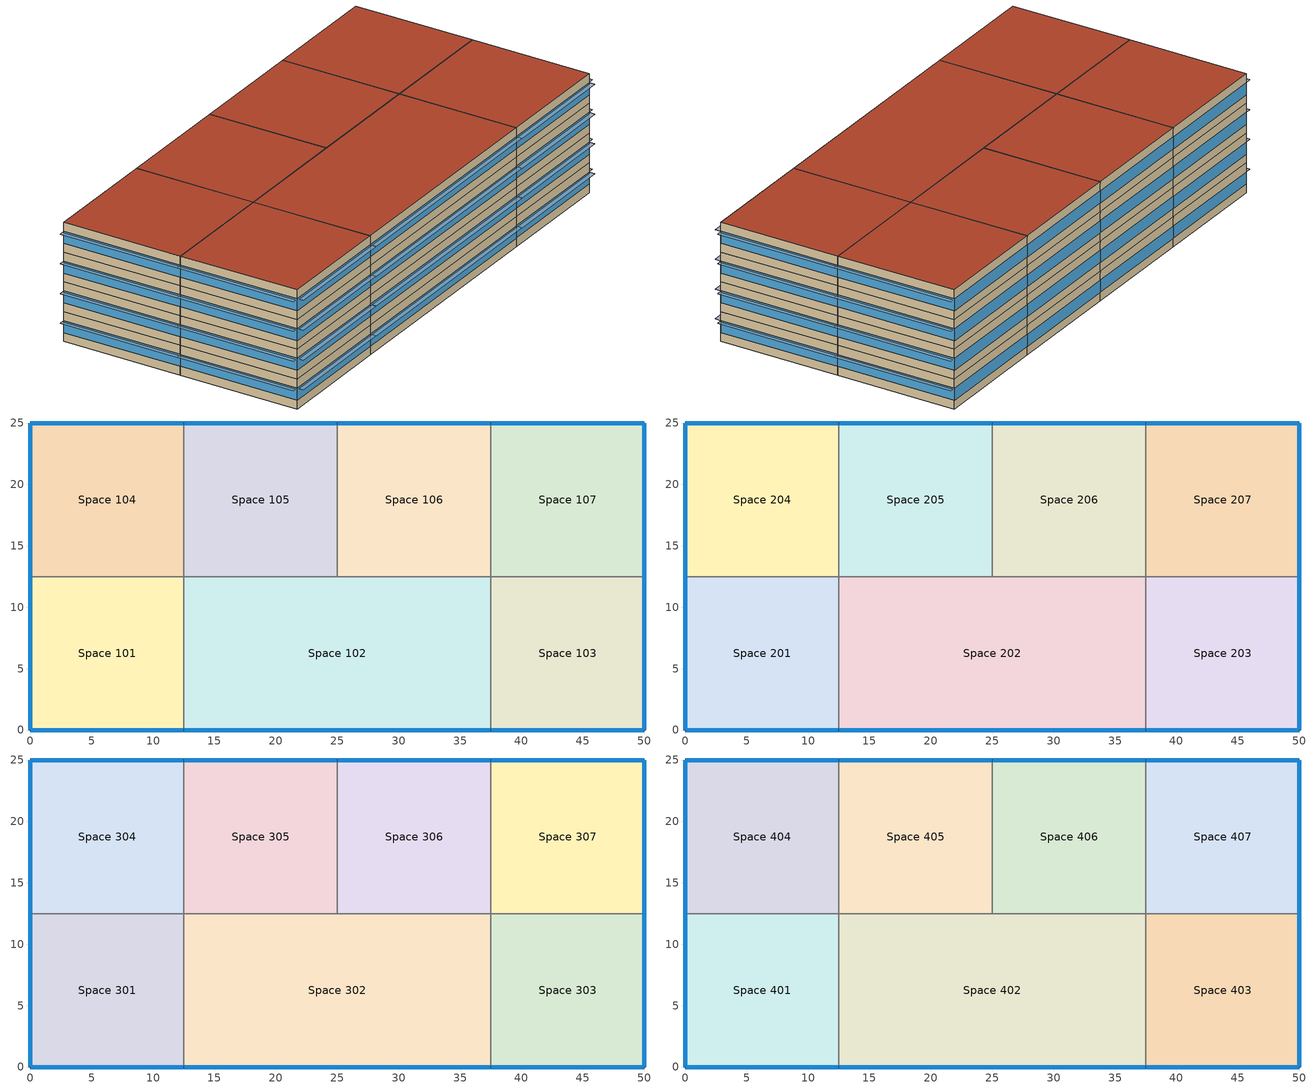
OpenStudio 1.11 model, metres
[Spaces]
Space 101
 floor ground: 12.5,12.5 12.5,0 0,0 0,12.5 z0
 wall outside: 0,12.5 0,0 12.5,0 z0:3.05
 wall to Space 104: 12.5,12.5 0,12.5 z0:3.05
 wall to Space 102: 12.5,0 12.5,12.5 z0:3.05
 window: 0.03,0 12.47,0 / 0,12.47 0,0.03 z0.9:2.12
Space 102
 floor ground: 37.5,12.5 37.5,0 12.5,0 12.5,12.5 z0
 wall outside: 12.5,0 37.5,0 z0:3.05
 wall to Space 105: 25,12.5 12.5,12.5 z0:3.05
 wall to Space 106: 37.5,12.5 25,12.5 z0:3.05
 wall to Space 103: 37.5,0 37.5,12.5 z0:3.05
 window: 12.53,0 37.47,0 z0.9:2.12
Space 103
 floor ground: 50,12.5 50,0 37.5,0 37.5,12.5 z0
 wall outside: 37.5,0 50,0 50,12.5 z0:3.05
 wall to Space 107: 50,12.5 37.5,12.5 z0:3.05
 window: 50,0.03 50,12.47 / 37.53,0 49.97,0 z0.9:2.12
Space 104
 floor ground: 12.5,25 12.5,12.5 0,12.5 0,25 z0
 wall outside: 12.5,25 0,25 0,12.5 z0:3.05
 wall to Space 105: 12.5,12.5 12.5,25 z0:3.05
 window: 0,24.97 0,12.53 / 12.47,25 0.03,25 z0.9:2.12
Space 105
 floor ground: 25,25 25,12.5 12.5,12.5 12.5,25 z0
 wall outside: 25,25 12.5,25 z0:3.05
 wall to Space 106: 25,12.5 25,25 z0:3.05
 window: 24.97,25 12.53,25 z0.9:2.12
Space 106
 floor ground: 37.5,25 37.5,12.5 25,12.5 25,25 z0
 wall outside: 37.5,25 25,25 z0:3.05
 wall to Space 107: 37.5,12.5 37.5,25 z0:3.05
 window: 37.47,25 25.03,25 z0.9:2.12
Space 107
 floor ground: 50,25 50,12.5 37.5,12.5 37.5,25 z0
 wall outside: 50,12.5 50,25 37.5,25 z0:3.05
 window: 50,12.53 50,24.97 / 49.97,25 37.53,25 z0.9:2.12
Space 201
 floor to Space 101: 12.5,12.5 12.5,0 0,0 0,12.5 z3.05
 wall outside: 0,12.5 0,0 12.5,0 z3.05:6.1
 wall to Space 204: 12.5,12.5 0,12.5 z3.05:6.1
 wall to Space 202: 12.5,0 12.5,12.5 z3.05:6.1
 window: 0,12.47 0,0.03 / 0.03,0 12.47,0 z3.95:5.17
Space 202
 floor to Space 102: 37.5,12.5 37.5,0 12.5,0 12.5,12.5 z3.05
 wall outside: 12.5,0 37.5,0 z3.05:6.1
 wall to Space 205: 25,12.5 12.5,12.5 z3.05:6.1
 wall to Space 206: 37.5,12.5 25,12.5 z3.05:6.1
 wall to Space 203: 37.5,0 37.5,12.5 z3.05:6.1
 window: 12.53,0 37.47,0 z3.95:5.17
Space 203
 floor to Space 103: 50,12.5 50,0 37.5,0 37.5,12.5 z3.05
 wall outside: 37.5,0 50,0 50,12.5 z3.05:6.1
 wall to Space 207: 50,12.5 37.5,12.5 z3.05:6.1
 window: 50,0.03 50,12.47 / 37.53,0 49.97,0 z3.95:5.17
Space 204
 floor to Space 104: 12.5,25 12.5,12.5 0,12.5 0,25 z3.05
 wall outside: 12.5,25 0,25 0,12.5 z3.05:6.1
 wall to Space 205: 12.5,12.5 12.5,25 z3.05:6.1
 window: 12.47,25 0.03,25 / 0,24.97 0,12.53 z3.95:5.17
Space 205
 floor to Space 105: 25,25 25,12.5 12.5,12.5 12.5,25 z3.05
 wall outside: 25,25 12.5,25 z3.05:6.1
 wall to Space 206: 25,12.5 25,25 z3.05:6.1
 window: 24.97,25 12.53,25 z3.95:5.17
Space 206
 floor to Space 106: 37.5,25 37.5,12.5 25,12.5 25,25 z3.05
 wall outside: 37.5,25 25,25 z3.05:6.1
 wall to Space 207: 37.5,12.5 37.5,25 z3.05:6.1
 window: 37.47,25 25.03,25 z3.95:5.17
Space 207
 floor to Space 107: 50,25 50,12.5 37.5,12.5 37.5,25 z3.05
 wall outside: 50,12.5 50,25 37.5,25 z3.05:6.1
 window: 50,12.53 50,24.97 / 49.97,25 37.53,25 z3.95:5.17
Space 301
 floor to Space 201: 12.5,12.5 12.5,0 0,0 0,12.5 z6.1
 wall outside: 0,12.5 0,0 12.5,0 z6.1:9.14
 wall to Space 304: 12.5,12.5 0,12.5 z6.1:9.14
 wall to Space 302: 12.5,0 12.5,12.5 z6.1:9.14
 window: 0,12.47 0,0.03 / 0.03,0 12.47,0 z7:8.22
Space 302
 floor to Space 202: 37.5,12.5 37.5,0 12.5,0 12.5,12.5 z6.1
 wall outside: 12.5,0 37.5,0 z6.1:9.14
 wall to Space 305: 25,12.5 12.5,12.5 z6.1:9.14
 wall to Space 306: 37.5,12.5 25,12.5 z6.1:9.14
 wall to Space 303: 37.5,0 37.5,12.5 z6.1:9.14
 window: 12.53,0 37.47,0 z7:8.22
Space 303
 floor to Space 203: 50,12.5 50,0 37.5,0 37.5,12.5 z6.1
 wall outside: 37.5,0 50,0 50,12.5 z6.1:9.14
 wall to Space 307: 50,12.5 37.5,12.5 z6.1:9.14
 window: 50,0.03 50,12.47 / 37.53,0 49.97,0 z7:8.22
Space 304
 floor to Space 204: 12.5,25 12.5,12.5 0,12.5 0,25 z6.1
 wall outside: 12.5,25 0,25 0,12.5 z6.1:9.14
 wall to Space 305: 12.5,12.5 12.5,25 z6.1:9.14
 window: 0,24.97 0,12.53 / 12.47,25 0.03,25 z7:8.22
Space 305
 floor to Space 205: 25,25 25,12.5 12.5,12.5 12.5,25 z6.1
 wall outside: 25,25 12.5,25 z6.1:9.14
 wall to Space 306: 25,12.5 25,25 z6.1:9.14
 window: 24.97,25 12.53,25 z7:8.22
Space 306
 floor to Space 206: 37.5,25 37.5,12.5 25,12.5 25,25 z6.1
 wall outside: 37.5,25 25,25 z6.1:9.14
 wall to Space 307: 37.5,12.5 37.5,25 z6.1:9.14
 window: 37.47,25 25.03,25 z7:8.22
Space 307
 floor to Space 207: 50,25 50,12.5 37.5,12.5 37.5,25 z6.1
 wall outside: 50,12.5 50,25 37.5,25 z6.1:9.14
 window: 50,12.53 50,24.97 / 49.97,25 37.53,25 z7:8.22
Space 401
 floor to Space 301: 12.5,12.5 12.5,0 0,0 0,12.5 z9.14
 wall outside: 0,12.5 0,0 12.5,0 z9.14:12.19
 wall to Space 404: 12.5,12.5 0,12.5 z9.14:12.19
 wall to Space 402: 12.5,0 12.5,12.5 z9.14:12.19
 window: 0,12.47 0,0.03 / 0.03,0 12.47,0 z10.04:11.27
 roof outside: 12.5,0 12.5,12.5 0,12.5 0,0 z12.19
Space 402
 floor to Space 302: 37.5,12.5 37.5,0 12.5,0 12.5,12.5 z9.14
 wall outside: 12.5,0 37.5,0 z9.14:12.19
 wall to Space 405: 25,12.5 12.5,12.5 z9.14:12.19
 wall to Space 406: 37.5,12.5 25,12.5 z9.14:12.19
 wall to Space 403: 37.5,0 37.5,12.5 z9.14:12.19
 window: 12.53,0 37.47,0 z10.04:11.27
 roof outside: 37.5,0 37.5,12.5 12.5,12.5 12.5,0 z12.19
Space 403
 floor to Space 303: 50,12.5 50,0 37.5,0 37.5,12.5 z9.14
 wall outside: 37.5,0 50,0 50,12.5 z9.14:12.19
 wall to Space 407: 50,12.5 37.5,12.5 z9.14:12.19
 window: 37.53,0 49.97,0 / 50,0.03 50,12.47 z10.04:11.27
 roof outside: 50,0 50,12.5 37.5,12.5 37.5,0 z12.19
Space 404
 floor to Space 304: 12.5,25 12.5,12.5 0,12.5 0,25 z9.14
 wall outside: 12.5,25 0,25 0,12.5 z9.14:12.19
 wall to Space 405: 12.5,12.5 12.5,25 z9.14:12.19
 window: 0,24.97 0,12.53 / 12.47,25 0.03,25 z10.04:11.27
 roof outside: 12.5,12.5 12.5,25 0,25 0,12.5 z12.19
Space 405
 floor to Space 305: 25,25 25,12.5 12.5,12.5 12.5,25 z9.14
 wall outside: 25,25 12.5,25 z9.14:12.19
 wall to Space 406: 25,12.5 25,25 z9.14:12.19
 window: 24.97,25 12.53,25 z10.04:11.27
 roof outside: 25,12.5 25,25 12.5,25 12.5,12.5 z12.19
Space 406
 floor to Space 306: 37.5,25 37.5,12.5 25,12.5 25,25 z9.14
 wall outside: 37.5,25 25,25 z9.14:12.19
 wall to Space 407: 37.5,12.5 37.5,25 z9.14:12.19
 window: 37.47,25 25.03,25 z10.04:11.27
 roof outside: 37.5,12.5 37.5,25 25,25 25,12.5 z12.19
Space 407
 floor to Space 307: 50,25 50,12.5 37.5,12.5 37.5,25 z9.14
 wall outside: 50,12.5 50,25 37.5,25 z9.14:12.19
 window: 50,12.53 50,24.97 / 49.97,25 37.53,25 z10.04:11.27
 roof outside: 50,12.5 50,25 37.5,25 37.5,12.5 z12.19
shading: 49.97,-0.61 49.97,0 37.53,0 37.53,-0.61 z2.12; 50.61,0.03 50.61,12.47 50,12.47 50,0.03 z5.17; 12.47,-0.61 12.47,0 0.03,0 0.03,-0.61 z2.12; 37.47,-0.61 37.47,0 12.53,0 12.53,-0.61 z2.12; 0,0.03 0,12.47 -0.61,12.47 -0.61,0.03 z2.12; 49.97,-0.61 49.97,0 37.53,0 37.53,-0.61 z5.17; 0,12.53 0,24.97 -0.61,24.97 -0.61,12.53 z5.17; 12.47,-0.61 12.47,0 0.03,0 0.03,-0.61 z11.27; 0,0.03 0,12.47 -0.61,12.47 -0.61,0.03 z11.27; 12.47,-0.61 12.47,0 0.03,0 0.03,-0.61 z5.17; 49.97,-0.61 49.97,0 37.53,0 37.53,-0.61 z8.22; 0,12.53 0,24.97 -0.61,24.97 -0.61,12.53 z11.27; 50.61,0.03 50.61,12.47 50,12.47 50,0.03 z2.12; 50.61,0.03 50.61,12.47 50,12.47 50,0.03 z8.22; 50.61,12.53 50.61,24.97 50,24.97 50,12.53 z2.12; 0,0.03 0,12.47 -0.61,12.47 -0.61,0.03 z5.17; 0,12.53 0,24.97 -0.61,24.97 -0.61,12.53 z8.22; 37.47,-0.61 37.47,0 12.53,0 12.53,-0.61 z5.17; 12.47,-0.61 12.47,0 0.03,0 0.03,-0.61 z8.22; 50.61,12.53 50.61,24.97 50,24.97 50,12.53 z8.22; 0,12.53 0,24.97 -0.61,24.97 -0.61,12.53 z2.12; 50.61,12.53 50.61,24.97 50,24.97 50,12.53 z5.17; 0,0.03 0,12.47 -0.61,12.47 -0.61,0.03 z8.22; 37.47,-0.61 37.47,0 12.53,0 12.53,-0.61 z8.22; 49.97,-0.61 49.97,0 37.53,0 37.53,-0.61 z11.27; 37.47,-0.61 37.47,0 12.53,0 12.53,-0.61 z11.27; 50.61,12.53 50.61,24.97 50,24.97 50,12.53 z11.27; 50.61,0.03 50.61,12.47 50,12.47 50,0.03 z11.27
[Building]
Building 1: Space Type=189.1-2009 - Office - OpenOffice - CZ4-8; Default Construction Set=189.1-2009 - CZ5 - Office
[Site]
MUNICH: Latitude {deg}=48.13; Longitude {deg}=11.7; Time Zone {hr}=1; Elevation {m}=529
[ClimateZones]
Climate Zone Institution Name 1=ASHRAE; Climate Zone Document Name 1=ANSI/ASHRAE Standard 169; Climate Zone Document Year 1=2006; Climate Zone Institution Name 2=CEC; Climate Zone Document Name 2=California Climate Zone Descriptions; Climate Zone Document Year 2=1995
[DefaultConstructionSet] Interior Partition Construction=Interior Partition
Name | Default Exterior Surface Constructions | Default Interior Surface Constructions | Default Ground Contact Surface Constructions | Default Exterior SubSurface Constructions | Default Interior SubSurface Constructions
189.1-2009 - CZ5 - Office | Default Surface Constructions 13 | Default Surface Constructions 14 | Default Surface Constructions 15 | Default Sub Surface Constructions 9 | Default Sub Surface Constructions 10
My Office construction set 2 | Default Surface Constructions 25 | Default Surface Constructions 26 | Default Surface Constructions 27 | Default Sub Surface Constructions 17 | Default Sub Surface Constructions 18
[DefaultSurfaceConstructions]
Name | Floor Construction | Wall Construction | Roof Ceiling Construction
Default Surface Constructions 13 | ExtSlabCarpet 4in ClimateZone 1-8 | ASHRAE 189.1-2009 ExtWall Mass ClimateZone 5 | ASHRAE 189.1-2009 ExtRoof IEAD ClimateZone 2-5
Default Surface Constructions 14; Default Surface Constructions 26 | Interior Floor | Interior Wall | Interior Ceiling
Default Surface Constructions 15; Default Surface Constructions 27 | ExtSlabCarpet 4in ClimateZone 1-8 | ExtSlabCarpet 4in ClimateZone 1-8 | ExtSlabCarpet 4in ClimateZone 1-8
Default Surface Constructions 25 | ExtSlabCarpet 4in ClimateZone 1-8 | My Ext. Wall 2 | My roof
[Construction]
ExtSlabCarpet 4in ClimateZone 1-8: MAT-CC05 4 HW CONCRETE, CP02 CARPET PAD
Interior Floor: F16 Acoustic tile, F05 Ceiling air space resistance, M11 100mm lightweight concrete
Interior Wall: G01a 19mm gypsum board, F04 Wall air space resistance, G01a 19mm gypsum board
Interior Ceiling: M11 100mm lightweight concrete, F05 Ceiling air space resistance, F16 Acoustic tile
ASHRAE 189.1-2009 ExtWindow ClimateZone 1: Theoretical Glass [167]
Exterior Door: F08 Metal surface, I01 25mm insulation board
Interior Window: Clear 3mm
Interior Door; Interior Partition: G05 25mm wood
ASHRAE 189.1-2009 ExtRoof IEAD ClimateZone 2-5: Roof Membrane, Roof Insulation [21], Metal Decking
ASHRAE 189.1-2009 ExtWindow ClimateZone 4-5: Theoretical Glass [207]
ASHRAE 189.1-2009 ExtWall Mass ClimateZone 5: 1IN Stucco, 8IN Concrete HW, Wall Insulation [40], 1/2IN Gypsum
My roof: Roof Membrane, Metal Decking, Roof Insulation [26], 1/2IN Gypsum
My Ext. Wall 2: 1IN Stucco, 8IN Concrete HW, Wall Insulation [37], F04 Wall air space resistance, Wall Insulation [37], 8IN Concrete HW, G05 25mm wood
[Material] Thermal Absorptance=0.9
Name | Roughness | Thickness {m} | Conductivity {W/m-K} | Density {kg/m3} | Specific Heat {J/kg-K} | Solar Absorptance | Visible Absorptance
MAT-CC05 4 HW CONCRETE | Rough | 0.1016 | 1.311 | 2240 | 836.8 | 0.85 | 0.85
1IN Stucco | Smooth | 0.0253 | 0.6918 | 1858 | 837 | 0.92 | 0.92
8IN Concrete HW | MediumRough | 0.2033 | 1.7296 | 2243 | 837 | 0.65 | 0.65
1/2IN Gypsum | Smooth | 0.0127 | 0.16 | 784.9 | 830 | 0.4 | 0.4
Roof Membrane | VeryRough | 0.0095 | 0.16 | 1121.29 | 1460 | 0.7 | 0.7
Metal Decking | MediumSmooth | 0.0015 | 45.006 | 7680 | 418.4 | 0.6 | 0.6
F16 Acoustic tile | MediumSmooth | 0.0191 | 0.06 | 368 | 590 | 0.3 | 0.3
M11 100mm lightweight concrete | MediumRough | 0.1016 | 0.53 | 1280 | 840 | 0.5 | 0.5
G01a 19mm gypsum board | MediumSmooth | 0.019 | 0.16 | 800 | 1090 | 0.4 | 0.4
F08 Metal surface | Smooth | 0.0008 | 45.28 | 7824 | 500 | 0.7 | 0.7
I01 25mm insulation board | MediumRough | 0.0254 | 0.03 | 43 | 1210 | 0.6 | 0.6
G05 25mm wood | MediumSmooth | 0.0254 | 0.15 | 608 | 1630 | 0.5 | 0.5
Roof Insulation [21] | MediumRough | 0.2105 | 0.049 | 265 | 836.8 | 0.7 | 0.7
Wall Insulation [37] | MediumRough | 0.0681 | 0.0432 | 91 | 837 | 0.5 | 0.5
Wall Insulation [40] | MediumRough | 0.0794 | 0.0432 | 91 | 837 | 0.5 | 0.5
Roof Insulation [26] | MediumRough | 0.2941 | 0.049 | 265 | 836.8 | 0.7 | 0.7
[Material:NoMass]
CP02 CARPET PAD: Roughness=Smooth; Thermal Resistance {m2-K/W}=0.1; Thermal Absorptance=0.9; Solar Absorptance=0.8; Visible Absorptance=0.8
[Material:AirGap]
Name | Thermal Resistance {m2-K/W}
F05 Ceiling air space resistance | 0.18
F04 Wall air space resistance | 0.15
[DefaultSubSurfaceConstructions]
Name | Fixed Window Construction | Operable Window Construction | Door Construction | Tubular Daylight Dome Construction | Tubular Daylight Diffuser Construction
Default Sub Surface Constructions 9 | ASHRAE 189.1-2009 ExtWindow ClimateZone 4-5 | ASHRAE 189.1-2009 ExtWindow ClimateZone 4-5 | Exterior Door | Interior Window | Interior Window
Default Sub Surface Constructions 10; Default Sub Surface Constructions 18 | Interior Window | Interior Window | Interior Door
Default Sub Surface Constructions 17 | ASHRAE 189.1-2009 ExtWindow ClimateZone 1 | ASHRAE 189.1-2009 ExtWindow ClimateZone 1 | Exterior Door | Interior Window | Interior Window
[WindowMaterial:Glazing] Optical Data Type=SpectralAverage; Back Side Solar Reflectance at Normal Incidence=0; Back Side Visible Reflectance at Normal Incidence=0; Infrared Transmittance at Normal Incidence=0; Dirt Correction Factor for Solar and Visible Transmittance=1; Solar Diffusing=No
Name | Thickness {m} | Solar Transmittance at Normal Incidence | Front Side Solar Reflectance at Normal Incidence | Visible Transmittance at Normal Incidence | Front Side Visible Reflectance at Normal Incidence | Front Side Infrared Hemispherical Emissivity | Back Side Infrared Hemispherical Emissivity | Conductivity {W/m-K}
Theoretical Glass [167] | 0.005 | 0.08 | 0.7126 | 0.2512 | 0.6988 | 0.985 | 0.985 | 1.4
Clear 3mm | 0.003 | 0.837 | 0.075 | 0.898 | 0.081 | 0.84 | 0.84 | 0.9
Theoretical Glass [207] | 0.003 | 0.3311 | 0.6189 | 0.44 | 0.51 | 0.9 | 0.9 | 0.0133
[SpaceType] Standards Building Type=Office
Name | Default Schedule Set | Design Specification Outdoor Air Object | Standards Space Type
189.1-2009 - Office - BreakRoom - CZ1-3 | 189.1-2009 - Office - BreakRoom - CZ1-3 Schedule Set | 189.1-2009 - Office - BreakRoom - CZ1-3 Ventilation | BreakRoom
189.1-2009 - Office - OpenOffice - CZ1-3 | 189.1-2009 - Office - OpenOffice - CZ1-3 Schedule Set | 189.1-2009 - Office - OpenOffice - CZ1-3 Ventilation | OpenOffice
189.1-2009 - Office - OpenOffice - CZ4-8 | 189.1-2009 - Office - OpenOffice - CZ4-8 Schedule Set | 189.1-2009 - Office - OpenOffice - CZ4-8 Ventilation | OpenOffice
[DefaultScheduleSet] Lighting Schedule=Office Bldg Light; Electric Equipment Schedule=Office Bldg Equip; Infiltration Schedule=Office Infil Quarter On
Name | Number of People Schedule | People Activity Level Schedule
189.1-2009 - Office - BreakRoom - CZ1-3 Schedule Set | Office Misc Occ | Office Activity
189.1-2009 - Office - OpenOffice - CZ1-3 Schedule Set; 189.1-2009 - Office - OpenOffice - CZ4-8 Schedule Set | Office Work Occ | Office Activity
My Schedule Set | Office Misc Occ | My Office Activity
[Lights:Definition] Design Level Calculation Method=Watts/Area
Name | Watts per Space Floor Area {W/m2}
189.1-2009 - Office - BreakRoom - CZ1-3 Lights Definition | 11.625
189.1-2009 - Office - OpenOffice - CZ1-3 Lights Definition; 189.1-2009 - Office - OpenOffice - CZ4-8 Lights Definition | 10.6563
[Lights]
Name | Lights Definition | Space or SpaceType
189.1-2009 - Office - BreakRoom - CZ1-3 Lights | 189.1-2009 - Office - BreakRoom - CZ1-3 Lights Definition | 189.1-2009 - Office - BreakRoom - CZ1-3
189.1-2009 - Office - OpenOffice - CZ1-3 Lights | 189.1-2009 - Office - OpenOffice - CZ1-3 Lights Definition | 189.1-2009 - Office - OpenOffice - CZ1-3
189.1-2009 - Office - OpenOffice - CZ4-8 Lights | 189.1-2009 - Office - OpenOffice - CZ4-8 Lights Definition | 189.1-2009 - Office - OpenOffice - CZ4-8
[DesignSpecification:OutdoorAir] Outdoor Air Method=Sum
Name | Outdoor Air Flow per Person {m3/s-person}
189.1-2009 - Office - BreakRoom - CZ1-3 Ventilation | 0.00707921
189.1-2009 - Office - OpenOffice - CZ1-3 Ventilation; 189.1-2009 - Office - OpenOffice - CZ4-8 Ventilation | 0.00943895
[People:Definition] Number of People Calculation Method=People/Area; Fraction Radiant=0.3
Name | People per Space Floor Area {person/m2}
189.1-2009 - Office - BreakRoom - CZ1-3 People Definition | 0.538196
189.1-2009 - Office - OpenOffice - CZ1-3 People Definition; 189.1-2009 - Office - OpenOffice - CZ4-8 People Definition | 0.0565105
[People]
Name | People Definition | Space or SpaceType
189.1-2009 - Office - BreakRoom - CZ1-3 People | 189.1-2009 - Office - BreakRoom - CZ1-3 People Definition | 189.1-2009 - Office - BreakRoom - CZ1-3
189.1-2009 - Office - OpenOffice - CZ1-3 People | 189.1-2009 - Office - OpenOffice - CZ1-3 People Definition | 189.1-2009 - Office - OpenOffice - CZ1-3
189.1-2009 - Office - OpenOffice - CZ4-8 People | 189.1-2009 - Office - OpenOffice - CZ4-8 People Definition | 189.1-2009 - Office - OpenOffice - CZ4-8
[SpaceInfiltration:DesignFlowRate] Design Flow Rate Calculation Method=Flow/ExteriorArea
Name | Space or SpaceType | Flow per Exterior Surface Area {m3/s-m2}
189.1-2009 - Office - BreakRoom - CZ1-3 Infiltration | 189.1-2009 - Office - BreakRoom - CZ1-3 | 0.00030226
189.1-2009 - Office - OpenOffice - CZ1-3 Infiltration | 189.1-2009 - Office - OpenOffice - CZ1-3 | 0.00030226
189.1-2009 - Office - OpenOffice - CZ4-8 Infiltration | 189.1-2009 - Office - OpenOffice - CZ4-8 | 0.000226568
[ElectricEquipment:Definition] Design Level Calculation Method=Watts/Area
Name | Watts per Space Floor Area {W/m2}
189.1-2009 - Office - BreakRoom - CZ1-3 Electric Equipment Definition | 48.007
189.1-2009 - Office - OpenOffice - CZ1-3 Electric Equipment Definition; 189.1-2009 - Office - OpenOffice - CZ4-8 Electric Equipment Definition | 7.64238
[ElectricEquipment]
Name | Electric Equipment Definition | Space or SpaceType
189.1-2009 - Office - BreakRoom - CZ1-3 Electric Equipment | 189.1-2009 - Office - BreakRoom - CZ1-3 Electric Equipment Definition | 189.1-2009 - Office - BreakRoom - CZ1-3
189.1-2009 - Office - OpenOffice - CZ1-3 Electric Equipment | 189.1-2009 - Office - OpenOffice - CZ1-3 Electric Equipment Definition | 189.1-2009 - Office - OpenOffice - CZ1-3
189.1-2009 - Office - OpenOffice - CZ4-8 Electric Equipment | 189.1-2009 - Office - OpenOffice - CZ4-8 Electric Equipment Definition | 189.1-2009 - Office - OpenOffice - CZ4-8
[ThermostatSetpoint:DualSetpoint] Heating Setpoint Temperature Schedule=Medium Office HtgSetp; Cooling Setpoint Temperature Schedule=Medium Office ClgSetp
Thermal Zone 1 Thermostat 1; Thermal Zone 2 Thermostat; Thermal Zone 3 Thermostat 1; Thermal Zone 4 Thermostat; Thermal Zone 5 Thermostat 1; Thermal Zone 6 Thermostat; Thermal Zone 7 Thermostat 1; Thermal Zone 8 Thermostat
[BuildingStory] Nominal Floor to Floor Height {m}=3.048
Name | Nominal Z Coordinate {m}
Building Story 1; Building Story 2 | 0
Building Story 3 | 3.048
Building Story 4 | 6.096
Building Story 5 | 9.144
[Space] Default Construction Set=My Office construction set 2; Default Schedule Set=My Schedule Set
Name | Space Type | Building Story | Thermal Zone
Space 101; Space 103; Space 104; Space 105; Space 106; Space 107 | 189.1-2009 - Office - OpenOffice - CZ1-3 | Building Story 1 | Thermal Zone 1
Space 102 | 189.1-2009 - Office - BreakRoom - CZ1-3 | Building Story 1 | Thermal Zone 2
Space 201; Space 203; Space 204; Space 205; Space 206; Space 207 | 189.1-2009 - Office - OpenOffice - CZ1-3 | Building Story 2 | Thermal Zone 3
Space 202 | 189.1-2009 - Office - BreakRoom - CZ1-3 | Building Story 2 | Thermal Zone 4
Space 301; Space 303; Space 304; Space 305; Space 306; Space 307 | 189.1-2009 - Office - OpenOffice - CZ1-3 | Building Story 3 | Thermal Zone 5
Space 302 | 189.1-2009 - Office - BreakRoom - CZ1-3 | Building Story 3 | Thermal Zone 6
Space 401; Space 403; Space 404; Space 405; Space 406; Space 407 | 189.1-2009 - Office - OpenOffice - CZ1-3 | Building Story 4 | Thermal Zone 7
Space 402 | 189.1-2009 - Office - BreakRoom - CZ1-3 | Building Story 4 | Thermal Zone 8
[ThermalZone] Use Ideal Air Loads=Yes
Name | Thermostat
Thermal Zone 1 | Thermal Zone 1 Thermostat 1
Thermal Zone 2 | Thermal Zone 2 Thermostat
Thermal Zone 3 | Thermal Zone 3 Thermostat 1
Thermal Zone 4 | Thermal Zone 4 Thermostat
Thermal Zone 5 | Thermal Zone 5 Thermostat 1
Thermal Zone 6 | Thermal Zone 6 Thermostat
Thermal Zone 7 | Thermal Zone 7 Thermostat 1
Thermal Zone 8 | Thermal Zone 8 Thermostat
[Sizing:Zone] Zone Cooling Design Supply Air Temperature Input Method=SupplyAirTemperature; Zone Cooling Design Supply Air Temperature {C}=14; Zone Cooling Design Supply Air Temperature Difference {deltaC}=11.11; Zone Heating Design Supply Air Temperature Input Method=SupplyAirTemperature; Zone Heating Design Supply Air Temperature {C}=40; Zone Heating Design Supply Air Temperature Difference {deltaC}=11.11; Zone Cooling Design Supply Air Humidity Ratio {kg-H2O/kg-air}=0.0085; Zone Heating Design Supply Air Humidity Ratio {kg-H2O/kg-air}=0.008; Cooling Design Air Flow Method=DesignDay; Heating Design Air Flow Method=DesignDay; Account for Dedicated Outdoor Air System=No; Dedicated Outdoor Air System Control Strategy=NeutralSupplyAir; Dedicated Outdoor Air Low Setpoint Temperature for Design {C}=autosize; Dedicated Outdoor Air High Setpoint Temperature for Design {C}=autosize
Thermal Zone 1; Thermal Zone 2; Thermal Zone 3; Thermal Zone 4; Thermal Zone 5; Thermal Zone 6; Thermal Zone 7; Thermal Zone 8
[Schedule:Ruleset]
Name | Default Day Schedule | Summer Design Day Schedule | Winter Design Day Schedule
Office Bldg Light | Office Bldg Light Default Schedule | Office Bldg Light Summer Design Day | Office Bldg Light Winter Design Day
Office Misc Occ | Office Bldg Occ Default Schedule 1 | Office Bldg Occ Summer Design Day 1 | Office Bldg Occ Winter Design Day 1
Office Activity | Office Activity Default Schedule | Office Activity Summer Design Day | Office Activity Winter Design Day
Office Infil Quarter On | Office Infil Quarter On Default Schedule | Office Infil Quarter On Summer Design Day | Office Infil Quarter On Winter Design Day
Office Bldg Equip | Office Bldg Equip Default Schedule | Office Bldg Equip Summer Design Day | Office Bldg Equip Winter Design Day
Medium Office HtgSetp | Medium Office HtgSetp Default Schedule | Medium Office HtgSetp Summer Design Day | Medium Office HtgSetp Winter Design Day
Medium Office ClgSetp | Medium Office ClgSetp Default Schedule | Medium Office ClgSetp Summer Design Day | Medium Office ClgSetp Winter Design Day
Office Work Occ | Office Bldg Occ Default Schedule | Office Bldg Occ Summer Design Day | Office Bldg Occ Winter Design Day
My Office Activity | Office Activity Default Schedule 1 | Office Activity Summer Design Day 1 | Office Activity Winter Design Day 1
[Schedule:Day]
Office Bldg Light Default Schedule: 5, 0, 0.05, 7, 0, 0.1, 8, 0, 0.3, 17, 0, 0.9, 18, 0, 0.7, 20, 0, 0.5, 22, 0, 0.3, 23, 0, 0.1, 24, 0, 0.05
Office Bldg Light Summer Design Day; Office Infil Quarter On Rule 1 Day Schedule; Office Bldg Equip Summer Design Day: 24, 0, 1
Office Bldg Light Winter Design Day; Office Bldg Occ Winter Design Day 1; Office Bldg Occ Rule 1 Day Schedule 1; Office Bldg Equip Winter Design Day; Office Bldg Occ Winter Design Day; Office Bldg Occ Rule 1 Day Schedule: 24, 0, 0
Office Bldg Light Rule 1 Day Schedule: 24, 0, 0.05
Office Bldg Light Rule 2 Day Schedule: 6, 0, 0.05, 8, 0, 0.1, 14, 0, 0.5, 17, 0, 0.15, 24, 0, 0.05
Office Bldg Occ Default Schedule 1: 6, 0, 0, 7, 0, 0.1, 8, 0, 0.2, 20, 0, 0.4, 22, 0, 0.1, 24, 0, 0.05
Office Bldg Occ Summer Design Day 1; Office Bldg Occ Summer Design Day: 6, 0, 0, 22, 0, 1, 24, 0, 0.05
Office Bldg Occ Rule 2 Day Schedule 1: 6, 0, 0, 8, 0, 0.1, 14, 0, 0.25, 17, 0, 0.1, 24, 0, 0
Office Activity Default Schedule; Office Activity Summer Design Day; Office Activity Winter Design Day; Office Activity Summer Design Day 1; Office Activity Winter Design Day 1: 24, 0, 132
Office Infil Quarter On Default Schedule; Office Infil Quarter On Summer Design Day: 6, 0, 1, 22, 0, 0.25, 24, 0, 1
Office Infil Quarter On Winter Design Day; Office Infil Quarter On Rule 2 Day Schedule: 6, 0, 1, 18, 0, 0.25, 24, 0, 1
Office Bldg Equip Default Schedule: 8, 0, 0.4, 12, 0, 0.9, 13, 0, 0.8, 17, 0, 0.9, 18, 0, 0.8, 20, 0, 0.6, 22, 0, 0.5, 24, 0, 0.4
Office Bldg Equip Rule 1 Day Schedule: 24, 0, 0.3
Office Bldg Equip Rule 2 Day Schedule: 6, 0, 0.3, 8, 0, 0.4, 14, 0, 0.5, 17, 0, 0.35, 24, 0, 0.3
Medium Office HtgSetp Default Schedule: 6, 0, 15.6, 22, 0, 21, 24, 0, 15.6
Medium Office HtgSetp Summer Design Day; Medium Office HtgSetp Rule 1 Day Schedule: 24, 0, 15.6
Medium Office HtgSetp Winter Design Day: 24, 0, 21
Medium Office HtgSetp Rule 2 Day Schedule: 6, 0, 15.6, 18, 0, 21, 24, 0, 15.6
Medium Office ClgSetp Default Schedule; Medium Office ClgSetp Summer Design Day: 6, 0, 26.7, 22, 0, 24, 24, 0, 26.7
Medium Office ClgSetp Winter Design Day; Medium Office ClgSetp Rule 1 Day Schedule: 24, 0, 26.7
Medium Office ClgSetp Rule 2 Day Schedule: 6, 0, 26.7, 18, 0, 24, 24, 0, 26.7
Office Bldg Occ Default Schedule: 6, 0, 0, 7, 0, 0.1, 8, 0, 0.2, 12, 0, 0.85, 13, 0, 0.5, 17, 0, 0.85, 18, 0, 0.7, 20, 0, 0.4, 22, 0, 0.1, 24, 0, 0.05
Office Bldg Occ Rule 2 Day Schedule: 6, 0, 0, 8, 0, 0.1, 14, 0, 0.4, 17, 0, 0.1, 24, 0, 0
Office Activity Default Schedule 1: 8, 0, 79.2012, 18, 0, 132, 22, 0, 106.899, 24, 0, 79.634
[Schedule:Rule] Apply Monday=No; Apply Tuesday=No; Apply Wednesday=No; Apply Thursday=No; Apply Friday=No; Date Specification Type=DateRange; Start Month=1; Start Day=1; End Month=12; End Day=31
Name | Schedule Ruleset | Rule Order | Day Schedule | Apply Sunday | Apply Saturday
Office Bldg Light Rule 1 | Office Bldg Light | 0 | Office Bldg Light Rule 1 Day Schedule | Yes | No
Office Bldg Light Rule 2 | Office Bldg Light | 1 | Office Bldg Light Rule 2 Day Schedule | No | Yes
Office Misc Occ Rule 1 | Office Misc Occ | 0 | Office Bldg Occ Rule 1 Day Schedule 1 | Yes | No
Office Misc Occ Rule 2 | Office Misc Occ | 1 | Office Bldg Occ Rule 2 Day Schedule 1 | No | Yes
Office Infil Quarter On Rule 1 | Office Infil Quarter On | 0 | Office Infil Quarter On Rule 1 Day Schedule | Yes | No
Office Infil Quarter On Rule 2 | Office Infil Quarter On | 1 | Office Infil Quarter On Rule 2 Day Schedule | No | Yes
Office Bldg Equip Rule 1 | Office Bldg Equip | 0 | Office Bldg Equip Rule 1 Day Schedule | Yes | No
Office Bldg Equip Rule 2 | Office Bldg Equip | 1 | Office Bldg Equip Rule 2 Day Schedule | No | Yes
Medium Office HtgSetp Rule 1 | Medium Office HtgSetp | 0 | Medium Office HtgSetp Rule 1 Day Schedule | Yes | No
Medium Office HtgSetp Rule 2 | Medium Office HtgSetp | 1 | Medium Office HtgSetp Rule 2 Day Schedule | No | Yes
Medium Office ClgSetp Rule 1 | Medium Office ClgSetp | 0 | Medium Office ClgSetp Rule 1 Day Schedule | Yes | No
Medium Office ClgSetp Rule 2 | Medium Office ClgSetp | 1 | Medium Office ClgSetp Rule 2 Day Schedule | No | Yes
Office Work Occ Rule 1 | Office Work Occ | 0 | Office Bldg Occ Rule 1 Day Schedule | Yes | No
Office Work Occ Rule 2 | Office Work Occ | 1 | Office Bldg Occ Rule 2 Day Schedule | No | Yes
